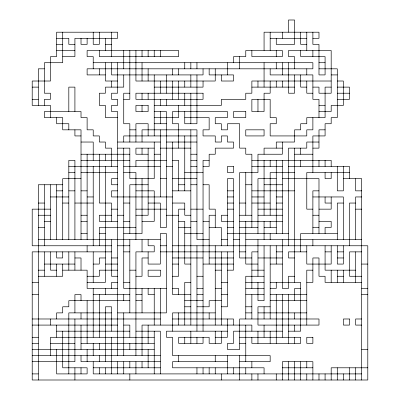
<?xml version="1.0" encoding="UTF-8"?>
<svg xmlns="http://www.w3.org/2000/svg" width="400" height="400" viewBox="0 0 400 400"><rect width="100%" height="100%" fill="white"/><g stroke="black" fill="none" stroke-linecap="round" stroke-linejoin="round"><path stroke-width="0.6" d="M56.61 38.305L68.815 38.305L68.815 44.405L74.915 44.405M270.17 38.305L306.78 38.305M312.88 38.305L318.985 38.305L318.985 32.205L264.07 32.205L264.07 50.51M56.61 44.405L62.71 44.405M105.425 44.405L111.525 44.405M306.78 44.405L300.68 44.405L300.68 32.205M56.61 50.51L74.915 50.51M62.71 56.61L74.915 56.61L74.915 38.305L117.625 38.305L117.625 32.205L56.61 32.205L56.61 56.61L50.51 56.61L50.51 81.015L32.205 81.015L32.205 105.425L50.51 105.425L50.51 117.625M93.22 62.71L312.88 62.71L312.88 68.815L87.12 68.815L87.12 74.915L105.425 74.915M318.985 62.71L325.085 62.71M44.405 68.815L38.305 68.815L38.305 105.425M318.985 68.815L337.29 68.815L337.29 117.625L331.185 117.625L331.185 123.73L325.085 123.73L325.085 135.93L312.88 135.93L312.88 172.54M331.185 74.915L337.29 74.915M117.625 81.015L105.425 81.015L105.425 62.71M331.185 81.015L251.865 81.015L251.865 93.22L245.765 93.22L245.765 99.32L221.355 99.32L221.355 105.425L154.235 105.425M337.29 81.015L343.39 81.015L343.39 105.425L331.185 105.425L331.185 111.525L318.985 111.525M32.205 87.12L38.305 87.12M154.235 87.12L203.05 87.12L203.05 81.015M251.865 87.12L294.575 87.12M306.78 87.12L300.68 87.12L300.68 74.915M312.88 87.12L318.985 87.12L318.985 93.22L331.185 93.22L331.185 50.51L288.475 50.51L288.475 56.61L294.575 56.61L294.575 68.815M331.185 87.12L325.085 87.12L325.085 117.625L306.78 117.625L306.78 123.73L300.68 123.73L300.68 129.83L294.575 129.83L294.575 142.035L276.27 142.035L276.27 148.135M337.29 87.12L349.49 87.12L349.49 99.32L337.29 99.32M129.83 93.22L123.73 93.22L123.73 123.73L129.83 123.73L129.83 142.035M312.88 93.22L306.78 93.22L306.78 81.015M337.29 93.22L349.49 93.22M32.205 99.32L38.305 99.32M123.73 99.32L129.83 99.32L129.83 50.51M318.985 105.425L325.085 105.425M154.235 111.525L166.44 111.525L166.44 227.46L160.34 227.46L160.34 203.05L148.135 203.05M117.625 117.625L105.425 117.625L105.425 105.425L99.32 105.425L99.32 93.22L105.425 93.22L105.425 87.12L123.73 87.12L123.73 74.915M154.235 117.625L178.645 117.625L178.645 105.425M184.745 117.625L209.155 117.625L209.155 129.83L203.05 129.83L203.05 135.93L215.255 135.93L215.255 142.035L221.355 142.035L221.355 135.93L227.46 135.93L227.46 142.035L233.56 142.035L233.56 148.135L215.255 148.135L215.255 154.235L209.155 154.235L209.155 166.44L203.05 166.44M154.235 123.73L166.44 123.73M129.83 129.83L135.93 129.83M325.085 129.83L318.985 129.83L318.985 148.135L312.88 148.135M81.015 135.93L74.915 135.93L74.915 129.83M196.95 135.93L123.73 135.93L123.73 142.035M81.015 142.035L93.22 142.035L93.22 160.34M117.625 142.035L160.34 142.035M166.44 142.035L196.95 142.035M318.985 142.035L306.78 142.035L306.78 148.135L288.475 148.135L288.475 245.765M117.625 148.135L129.83 148.135L129.83 178.645L154.235 178.645L154.235 142.035M154.235 148.135L135.93 148.135L135.93 154.235L148.135 154.235M160.34 148.135L190.845 148.135M282.375 148.135L264.07 148.135L264.07 154.235M81.015 154.235L129.83 154.235M154.235 154.235L160.34 154.235M190.845 154.235L196.95 154.235M294.575 154.235L312.88 154.235M81.015 160.34L129.83 160.34M166.44 160.34L135.93 160.34L135.93 166.44M172.54 160.34L178.645 160.34L178.645 190.845M190.845 160.34L196.95 160.34M209.155 160.34L203.05 160.34L203.05 331.185M251.865 160.34L331.185 160.34L331.185 166.44M68.815 166.44L117.625 166.44M123.73 166.44L160.34 166.44M166.44 166.44L172.54 166.44M190.845 166.44L196.95 166.44M251.865 166.44L282.375 166.44M288.475 166.44L349.49 166.44L349.49 178.645M68.815 172.54L74.915 172.54M81.015 172.54L117.625 172.54M123.73 172.54L135.93 172.54L135.93 239.66M184.745 172.54L203.05 172.54M294.575 172.54L270.17 172.54L270.17 215.255M349.49 172.54L306.78 172.54L306.78 209.155L312.88 209.155M81.015 178.645L62.71 178.645L62.71 239.66M117.625 178.645L111.525 178.645L111.525 184.745L117.625 184.745M160.34 178.645L166.44 178.645M172.54 178.645L196.95 178.645M276.27 178.645L257.965 178.645L257.965 233.56M282.375 178.645L318.985 178.645L318.985 233.56M343.39 178.645L361.695 178.645L361.695 380M62.71 184.745L38.305 184.745L38.305 380M148.135 184.745L129.83 184.745L129.83 233.56M178.645 184.745L184.745 184.745M190.845 184.745L196.95 184.745M203.05 184.745L209.155 184.745L209.155 209.155L215.255 209.155L215.255 227.46M245.765 184.745L251.865 184.745M264.07 184.745L282.375 184.745M56.61 190.845L62.71 190.845M68.815 190.845L74.915 190.845M81.015 190.845L87.12 190.845M117.625 190.845L111.525 190.845L111.525 196.95L172.54 196.95M135.93 190.845L154.235 190.845L154.235 221.355L142.035 221.355M172.54 190.845L190.845 190.845M227.46 190.845L233.56 190.845M251.865 190.845L294.575 190.845M318.985 190.845L312.88 190.845L312.88 233.56M361.695 190.845L355.595 190.845L355.595 178.645M50.51 196.95L68.815 196.95M87.12 196.95L93.22 196.95M227.46 196.95L233.56 196.95M251.865 196.95L264.07 196.95M276.27 196.95L282.375 196.95M312.88 196.95L343.39 196.95L343.39 239.66M361.695 196.95L355.595 196.95L355.595 239.66M38.305 203.05L44.405 203.05M62.71 203.05L68.815 203.05M74.915 203.05L93.22 203.05M123.73 203.05L129.83 203.05M172.54 203.05L184.745 203.05L184.745 215.255L190.845 215.255M227.46 203.05L233.56 203.05M239.66 203.05L245.765 203.05M251.865 203.05L270.17 203.05M276.27 203.05L282.375 203.05M331.185 203.05L325.085 203.05L325.085 196.95M343.39 203.05L337.29 203.05L337.29 239.66M355.595 203.05L349.49 203.05L349.49 245.765M50.51 209.155L32.205 209.155L32.205 245.765L111.525 245.765M111.525 209.155L117.625 209.155M135.93 209.155L166.44 209.155M184.745 209.155L178.645 209.155L178.645 276.27L172.54 276.27M190.845 209.155L203.05 209.155M227.46 209.155L233.56 209.155M257.965 209.155L282.375 209.155M318.985 209.155L331.185 209.155L331.185 196.95M355.595 209.155L361.695 209.155M38.305 215.255L50.51 215.255M81.015 215.255L87.12 215.255M111.525 215.255L99.32 215.255L99.32 221.355L117.625 221.355M117.625 215.255L123.73 215.255M135.93 215.255L148.135 215.255L148.135 148.135M166.44 215.255L178.645 215.255M215.255 215.255L209.155 215.255L209.155 264.07M227.46 215.255L221.355 215.255L221.355 221.355L233.56 221.355M239.66 215.255L251.865 215.255M257.965 215.255L282.375 215.255M312.88 215.255L318.985 215.255M44.405 221.355L50.51 221.355M81.015 221.355L87.12 221.355M123.73 221.355L129.83 221.355M178.645 221.355L184.745 221.355L184.745 264.07L190.845 264.07M190.845 221.355L196.95 221.355M203.05 221.355L209.155 221.355M239.66 221.355L282.375 221.355M318.985 221.355L331.185 221.355L331.185 227.46L325.085 227.46L325.085 233.56M38.305 227.46L44.405 227.46M135.93 227.46L99.32 227.46L99.32 245.765M178.645 227.46L190.845 227.46M209.155 227.46L221.355 227.46L221.355 245.765M227.46 227.46L233.56 227.46M239.66 227.46L257.965 227.46M264.07 227.46L276.27 227.46M312.88 227.46L318.985 227.46M81.015 233.56L87.12 233.56M99.32 233.56L105.425 233.56M123.73 233.56L142.035 233.56L142.035 178.645M184.745 233.56L203.05 233.56M227.46 233.56L288.475 233.56M337.29 233.56L300.68 233.56L300.68 251.865M38.305 239.66L160.34 239.66M209.155 239.66L196.95 239.66L196.95 129.83L142.035 129.83L142.035 142.035M221.355 239.66L227.46 239.66M233.56 239.66L239.66 239.66M245.765 239.66L361.695 239.66M117.625 245.765L129.83 245.765M160.34 245.765L166.44 245.765M172.54 245.765L367.795 245.765L367.795 380L32.205 380L32.205 251.865L111.525 251.865M123.73 251.865L129.83 251.865M160.34 251.865L233.56 251.865M239.66 251.865L245.765 251.865M257.965 251.865L251.865 251.865L251.865 288.475M276.27 251.865L282.375 251.865M306.78 251.865L288.475 251.865L288.475 257.965L294.575 257.965M325.085 251.865L331.185 251.865M337.29 251.865L343.39 251.865M361.695 251.865L349.49 251.865L349.49 276.27L361.695 276.27M74.915 257.965L81.015 257.965L81.015 270.17M105.425 257.965L99.32 257.965L99.32 264.07L93.22 264.07M111.525 257.965L117.625 257.965M148.135 257.965L142.035 257.965L142.035 276.27L135.93 276.27M172.54 257.965L203.05 257.965M209.155 257.965L233.56 257.965M251.865 257.965L239.66 257.965L239.66 172.54L257.965 172.54L257.965 154.235L282.375 154.235L282.375 142.035M257.965 257.965L282.375 257.965M337.29 257.965L343.39 257.965M44.405 264.07L74.915 264.07M105.425 264.07L117.625 264.07M172.54 264.07L178.645 264.07M203.05 264.07L233.56 264.07M257.965 264.07L245.765 264.07L245.765 221.355M270.17 264.07L282.375 264.07M361.695 264.07L367.795 264.07M38.305 270.17L44.405 270.17M56.61 270.17L50.51 270.17L50.51 251.865M62.71 270.17L87.12 270.17L87.12 288.475L117.625 288.475M117.625 270.17L99.32 270.17L99.32 276.27L87.12 276.27M129.83 270.17L135.93 270.17M215.255 270.17L221.355 270.17M227.46 270.17L233.56 270.17L233.56 178.645L227.46 178.645L227.46 245.765M251.865 270.17L264.07 270.17M312.88 270.17L306.78 270.17L306.78 325.085M355.595 270.17L325.085 270.17L325.085 245.765M38.305 276.27L62.71 276.27L62.71 264.07M117.625 276.27L111.525 276.27L111.525 239.66M196.95 276.27L203.05 276.27M264.07 276.27L245.765 276.27L245.765 318.985M294.575 276.27L288.475 276.27L288.475 288.475L282.375 288.475L282.375 239.66M337.29 276.27L343.39 276.27M32.205 282.375L38.305 282.375M87.12 282.375L105.425 282.375L105.425 166.44M117.625 282.375L111.525 282.375L111.525 288.475M123.73 282.375L129.83 282.375M190.845 282.375L184.745 282.375L184.745 325.085M221.355 282.375L227.46 282.375M245.765 282.375L264.07 282.375M270.17 282.375L300.68 282.375L300.68 331.185L288.475 331.185M306.78 282.375L312.88 282.375L312.88 257.965L318.985 257.965L318.985 276.27L325.085 276.27L325.085 282.375L361.695 282.375M166.44 288.475L123.73 288.475L123.73 148.135M172.54 288.475L178.645 288.475L178.645 294.575M196.95 288.475L203.05 288.475M215.255 288.475L221.355 288.475M245.765 288.475L264.07 288.475M270.17 288.475L276.27 288.475L276.27 282.375M300.68 288.475L294.575 288.475L294.575 300.68M361.695 288.475L367.795 288.475M32.205 294.575L38.305 294.575M93.22 294.575L129.83 294.575M135.93 294.575L142.035 294.575M154.235 294.575L148.135 294.575L148.135 288.475M190.845 294.575L172.54 294.575L172.54 142.035M196.95 294.575L203.05 294.575M221.355 294.575L227.46 294.575M245.765 294.575L264.07 294.575M270.17 294.575L306.78 294.575M361.695 294.575L367.795 294.575M129.83 300.68L68.815 300.68L68.815 306.78L62.71 306.78L62.71 312.88L56.61 312.88L56.61 318.985M135.93 300.68L142.035 300.68M184.745 300.68L203.05 300.68M221.355 300.68L209.155 300.68L209.155 306.78L196.95 306.78M270.17 300.68L306.78 300.68M184.745 306.78L190.845 306.78M221.355 306.78L227.46 306.78L227.46 251.865M245.765 306.78L251.865 306.78M270.17 306.78L257.965 306.78L257.965 325.085L318.985 325.085L318.985 318.985L239.66 318.985L239.66 349.49L227.46 349.49L227.46 343.39L233.56 343.39L233.56 331.185L282.375 331.185M111.525 312.88L68.815 312.88L68.815 373.9M117.625 312.88L166.44 312.88L166.44 233.56L160.34 233.56L160.34 264.07L148.135 264.07L148.135 251.865M215.255 312.88L172.54 312.88L172.54 331.185M245.765 312.88L251.865 312.88M257.965 312.88L306.78 312.88M32.205 318.985L160.34 318.985M172.54 318.985L233.56 318.985L233.56 325.085M361.695 318.985L355.595 318.985L355.595 325.085L361.695 325.085M32.205 325.085L117.625 325.085M123.73 325.085L129.83 325.085L129.83 337.29M56.61 331.185L129.83 331.185M135.93 331.185L160.34 331.185L160.34 373.9M227.46 331.185L166.44 331.185L166.44 337.29L172.54 337.29L172.54 355.595L270.17 355.595L270.17 361.695L239.66 361.695M32.205 337.29L38.305 337.29M154.235 337.29L50.51 337.29L50.51 355.595M215.255 337.29L227.46 337.29L227.46 318.985M239.66 337.29L300.68 337.29L300.68 343.39L251.865 343.39L251.865 337.29M32.205 343.39L38.305 343.39M50.51 343.39L74.915 343.39M81.015 343.39L154.235 343.39M239.66 343.39L245.765 343.39M32.205 349.49L154.235 349.49M361.695 349.49L367.795 349.49M32.205 355.595L160.34 355.595M32.205 361.695L74.915 361.695L74.915 318.985M160.34 361.695L81.015 361.695L81.015 355.595M227.46 361.695L172.54 361.695L172.54 367.795L264.07 367.795L264.07 373.9M93.22 367.795L160.34 367.795M282.375 367.795L312.88 367.795M367.795 367.795L331.185 367.795L331.185 380M32.205 373.9L38.305 373.9M361.695 373.9L93.22 373.9L93.22 361.695M355.595 251.865L355.595 282.375M355.595 367.795L355.595 380M349.49 367.795L349.49 380M343.39 166.44L343.39 190.845L337.29 190.845L337.29 166.44M343.39 245.765L343.39 264.07L337.29 264.07L337.29 245.765M343.39 270.17L343.39 282.375M343.39 373.9L343.39 380M337.29 270.17L337.29 282.375M337.29 367.795L337.29 380M331.185 172.54L331.185 178.645L325.085 178.645L325.085 172.54M331.185 245.765L331.185 264.07L306.78 264.07L306.78 245.765M331.185 270.17L331.185 282.375M325.085 160.34L325.085 166.44M325.085 373.9L325.085 380M318.985 117.625L318.985 99.32L312.88 99.32L312.88 74.915L270.17 74.915L270.17 68.815M318.985 160.34L318.985 166.44M318.985 373.9L318.985 380M312.88 32.205L312.88 44.405L318.985 44.405L318.985 74.915L325.085 74.915L325.085 56.61L300.68 56.61L300.68 50.51M312.88 50.51L312.88 56.61M312.88 117.625L312.88 129.83L306.78 129.83L306.78 135.93L270.17 135.93L270.17 123.73L276.27 123.73L276.27 117.625L270.17 117.625L270.17 99.32L251.865 99.32L251.865 111.525L264.07 111.525L264.07 93.22L270.17 93.22L270.17 81.015M312.88 239.66L312.88 245.765M312.88 380L312.88 361.695L282.375 361.695L282.375 380M306.78 32.205L306.78 50.51M306.78 68.815L306.78 74.915M306.78 361.695L306.78 367.795M306.78 373.9L306.78 380M300.68 148.135L300.68 154.235M300.68 160.34L300.68 166.44M300.68 361.695L300.68 380M294.575 74.915L294.575 93.22L288.475 93.22L288.475 62.71M294.575 148.135L294.575 282.375M294.575 312.88L294.575 318.985M294.575 325.085L294.575 331.185M294.575 337.29L294.575 343.39M294.575 361.695L294.575 380M288.475 32.205L288.475 20L294.575 20L294.575 44.405L276.27 44.405L276.27 38.305M288.475 294.575L288.475 343.39M288.475 361.695L288.475 380M282.375 32.205L282.375 38.305M282.375 62.71L282.375 74.915M282.375 81.015L282.375 87.12M282.375 160.34L282.375 233.56M282.375 294.575L282.375 337.29M276.27 50.51L276.27 56.61M276.27 62.71L276.27 68.815M276.27 81.015L276.27 87.12M276.27 160.34L276.27 233.56M276.27 245.765L276.27 264.07M276.27 294.575L276.27 343.39M276.27 373.9L276.27 380M270.17 32.205L270.17 50.51M270.17 160.34L270.17 166.44M270.17 221.355L270.17 227.46M270.17 233.56L270.17 239.66M270.17 245.765L270.17 318.985M270.17 331.185L270.17 343.39M264.07 62.71L264.07 87.12M264.07 160.34L264.07 215.255M264.07 221.355L264.07 239.66M264.07 245.765L264.07 300.68L257.965 300.68L257.965 282.375M264.07 306.78L264.07 318.985M264.07 325.085L264.07 337.29M257.965 81.015L257.965 87.12M257.965 99.32L257.965 111.525M257.965 239.66L257.965 276.27M257.965 331.185L257.965 343.39M257.965 373.9L257.965 380M251.865 50.51L251.865 56.61L282.375 56.61L282.375 50.51L245.765 50.51L245.765 56.61L233.56 56.61L233.56 62.71M251.865 227.46L251.865 154.235L245.765 154.235L245.765 148.135L239.66 148.135L239.66 123.73L227.46 123.73L227.46 129.83L221.355 129.83L221.355 123.73L215.255 123.73L215.255 117.625L227.46 117.625L227.46 111.525L172.54 111.525L172.54 123.73L178.645 123.73L178.645 148.135M251.865 294.575L251.865 318.985M251.865 331.185L251.865 325.085L142.035 325.085L142.035 355.595M251.865 361.695L251.865 367.795M251.865 373.9L251.865 380M245.765 172.54L245.765 215.255M245.765 325.085L245.765 361.695M245.765 367.795L245.765 373.9M239.66 56.61L239.66 68.815M239.66 355.595L239.66 380M233.56 367.795L233.56 373.9M227.46 62.71L227.46 74.915M227.46 355.595L227.46 373.9M221.355 74.915L221.355 81.015L233.56 81.015L233.56 74.915L209.155 74.915L209.155 68.815M221.355 251.865L221.355 325.085M221.355 331.185L221.355 343.39L209.155 343.39L209.155 337.29L178.645 337.29L178.645 343.39L203.05 343.39L203.05 337.29M221.355 373.9L221.355 380M215.255 68.815L215.255 81.015L135.93 81.015L135.93 50.51M215.255 245.765L215.255 325.085M215.255 331.185L215.255 343.39M215.255 355.595L215.255 361.695M215.255 367.795L215.255 373.9M209.155 312.88L209.155 318.985M209.155 367.795L209.155 373.9M203.05 68.815L203.05 74.915L111.525 74.915L111.525 62.71M203.05 367.795L203.05 373.9M196.95 62.71L196.95 68.815M196.95 74.915L196.95 123.73L184.745 123.73L184.745 111.525M196.95 245.765L196.95 331.185M196.95 337.29L196.95 343.39M196.95 367.795L196.95 373.9M190.845 62.71L190.845 68.815M190.845 74.915L190.845 87.12M190.845 93.22L190.845 123.73M190.845 129.83L190.845 325.085M190.845 331.185L190.845 343.39M184.745 62.71L184.745 68.815M184.745 81.015L184.745 87.12M184.745 93.22L184.745 105.425M184.745 135.93L184.745 190.845M184.745 337.29L184.745 343.39M178.645 68.815L178.645 74.915M178.645 81.015L178.645 99.32M178.645 312.88L178.645 325.085M178.645 355.595L178.645 361.695M172.54 68.815L172.54 74.915M172.54 81.015L172.54 99.32M166.44 74.915L166.44 93.22M166.44 99.32L166.44 105.425M160.34 50.51L160.34 56.61M160.34 81.015L160.34 93.22M160.34 99.32L160.34 105.425M160.34 111.525L160.34 123.73M160.34 129.83L160.34 196.95M160.34 288.475L160.34 325.085M154.235 50.51L154.235 56.61M154.235 74.915L154.235 135.93M154.235 288.475L154.235 325.085M154.235 331.185L154.235 373.9M148.135 50.51L148.135 56.61M148.135 68.815L148.135 81.015M148.135 93.22L148.135 99.32M148.135 135.93L148.135 123.73L135.93 123.73L135.93 142.035M148.135 239.66L148.135 245.765L154.235 245.765L154.235 251.865L135.93 251.865L135.93 355.595M148.135 325.085L148.135 343.39M148.135 349.49L148.135 367.795M142.035 50.51L142.035 56.61M142.035 62.71L142.035 81.015M142.035 93.22L142.035 99.32M142.035 105.425L142.035 111.525M142.035 148.135L142.035 154.235M142.035 239.66L142.035 251.865M142.035 288.475L142.035 312.88M142.035 361.695L142.035 367.795M135.93 361.695L135.93 373.9M129.83 239.66L129.83 312.88M129.83 343.39L129.83 349.49M129.83 361.695L129.83 367.795M129.83 373.9L129.83 380M123.73 50.51L123.73 68.815M123.73 294.575L123.73 300.68M123.73 312.88L123.73 355.595M123.73 361.695L123.73 373.9M117.625 62.71L117.625 93.22L111.525 93.22L111.525 99.32L117.625 99.32L117.625 105.425L111.525 105.425L111.525 111.525L117.625 111.525L117.625 355.595M117.625 361.695L117.625 373.9M111.525 32.205L111.525 56.61M111.525 81.015L111.525 87.12M111.525 166.44L111.525 148.135L105.425 148.135L105.425 142.035L99.32 142.035L99.32 135.93L93.22 135.93L93.22 129.83L87.12 129.83L87.12 117.625L81.015 117.625L81.015 111.525L44.405 111.525L44.405 117.625L62.71 117.625L62.71 129.83L81.015 129.83L81.015 239.66M111.525 221.355L111.525 203.05L99.32 203.05L99.32 154.235M111.525 331.185L111.525 306.78L105.425 306.78L105.425 361.695M111.525 337.29L111.525 373.9M105.425 38.305L105.425 50.51M105.425 154.235L105.425 160.34M105.425 288.475L105.425 294.575M105.425 367.795L105.425 373.9M99.32 32.205L99.32 44.405L93.22 44.405L93.22 32.205M99.32 50.51L99.32 56.61L178.645 56.61L178.645 50.51L87.12 50.51L87.12 56.61L93.22 56.61L93.22 68.815M99.32 68.815L99.32 74.915M99.32 294.575L99.32 337.29M99.32 343.39L99.32 349.49M99.32 355.595L99.32 361.695M99.32 367.795L99.32 373.9M93.22 166.44L93.22 245.765M93.22 251.865L93.22 282.375M93.22 288.475L93.22 337.29M93.22 343.39L93.22 355.595M87.12 38.305L87.12 44.405L81.015 44.405L81.015 38.305M87.12 154.235L87.12 239.66M87.12 245.765L87.12 251.865M87.12 300.68L87.12 343.39M87.12 349.49L87.12 361.695M81.015 300.68L81.015 294.575L74.915 294.575L74.915 312.88M81.015 312.88L81.015 318.985M81.015 325.085L81.015 349.49M81.015 367.795L81.015 373.9M74.915 111.525L74.915 87.12L68.815 87.12L68.815 111.525M74.915 239.66L74.915 160.34L68.815 160.34L68.815 239.66M74.915 251.865L74.915 270.17M74.915 367.795L74.915 380M68.815 129.83L68.815 123.73L56.61 123.73L56.61 117.625M68.815 251.865L68.815 270.17M62.71 32.205L62.71 62.71L44.405 62.71L44.405 93.22L50.51 93.22L50.51 99.32L44.405 99.32L44.405 105.425M62.71 251.865L62.71 257.965L56.61 257.965L56.61 251.865M62.71 331.185L62.71 367.795L87.12 367.795L87.12 373.9L56.61 373.9L56.61 349.49M56.61 184.745L56.61 239.66M56.61 264.07L56.61 276.27M56.61 325.085L56.61 337.29M50.51 184.745L50.51 239.66M50.51 318.985L50.51 325.085M44.405 184.745L44.405 245.765M44.405 251.865L44.405 276.27M203.05 93.22L135.93 93.22L135.93 99.32L203.05 99.32L203.05 93.22M148.135 105.425L135.93 105.425L135.93 111.525L148.135 111.525L148.135 105.425M245.765 111.525L233.56 111.525L233.56 117.625L245.765 117.625L245.765 111.525M264.07 129.83L245.765 129.83L245.765 135.93L264.07 135.93L264.07 129.83M233.56 166.44L227.46 166.44L227.46 172.54L233.56 172.54L233.56 166.44M160.34 270.17L148.135 270.17L148.135 276.27L160.34 276.27L160.34 270.17M349.49 318.985L343.39 318.985L343.39 325.085L349.49 325.085L349.49 318.985M312.88 337.29L306.78 337.29L306.78 343.39L312.88 343.39L312.88 337.29"/></g></svg>
